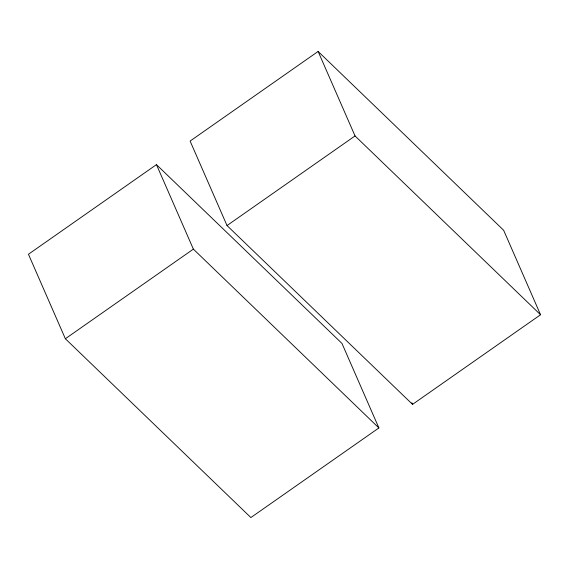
<?xml version="1.0" encoding="UTF-8"?>
<svg xmlns="http://www.w3.org/2000/svg" width="569" height="569" viewBox="0 0 569 569"><rect width="100%" height="100%" fill="white"/><g stroke="black" fill="none" stroke-linecap="round" stroke-linejoin="round"><path stroke-width="0.85" d="M156.461 164.626L28.45 254.251L65.364 338.747L250.879 517.555L378.89 427.938L341.976 343.441L156.461 164.626L193.375 249.122L378.89 427.938M318.121 51.445L190.11 141.062L227.024 225.559L412.539 404.374L540.55 314.749L503.636 230.253L318.121 51.445L355.035 135.934L540.55 314.749M65.364 338.747L193.375 249.122M227.024 225.559L355.035 135.934M411.835 402.745L412.539 404.374"/></g></svg>
